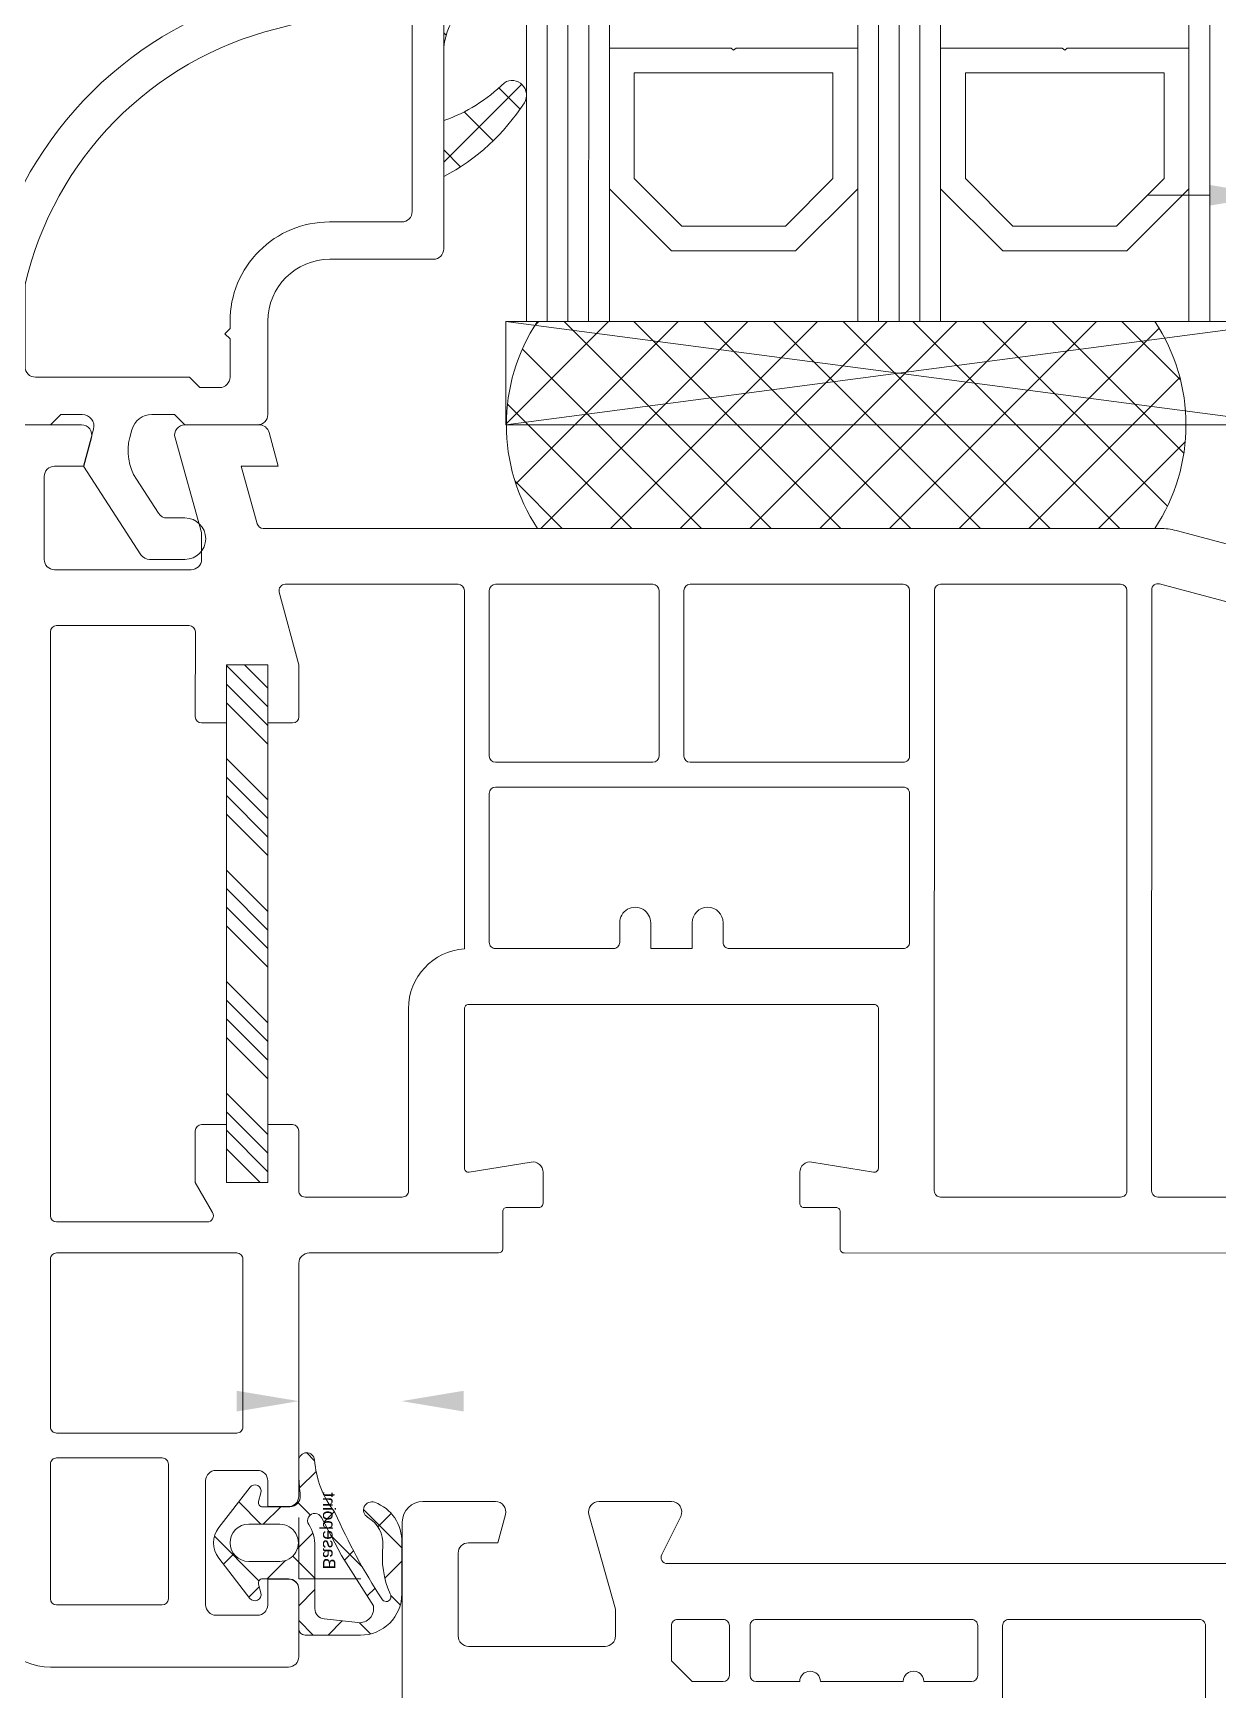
# Model space of a CAD drawing. Header units: millimetres. Extents: x 857 to 2168, y 576 to 1198.
# Drawn here: x 936.455 to 938.666, y 627.654 to 630.746 of the extents above; entities that cross this region are included whole.
import ezdxf

# ---------------------------------------------------------------- set-up
doc = ezdxf.new("R2010")
doc.units = ezdxf.units.MM
doc.layers.add('FP_A_DOOR_WIN', color=140, linetype='Continuous', lineweight=18)
doc.layers.add('WAL', color=7, linetype='Continuous', lineweight=30)
doc.styles.get("Standard").update_dxf_attribs({"font": 'arial.ttf'})
doc.dimstyles.new('SCHUECO', dxfattribs={"dimtxt": 4, "dimasz": 3, "dimexe": 0.18, "dimexo": 0.0625, "dimgap": 2, "dimtad": 0, "dimdec": 0, "dimzin": 0, "dimdsep": 46, "dimtxsty": 'Standard', "dimcen": 0.09, "dimadec": 0, "dimazin": 0, "dimtfac": 1, "dimtdec": 0, "dimtofl": 0, "dimtmove": 0, "dimatfit": 3, "dimfxl": 1, "dimtolj": 1, "dimtzin": 0, "dimarcsym": 0})
pattern_1 = [(135, (-4.599427157802303, -2.000253202709217), (1.414213562373095, 1.414213562373094), []), (44.99999999999997, (-4.599427157802303, -2.000253202709217), (1.414213562373095, -1.414213562373095), [])]

# ---------------------------------------------------------------- blocks, each defined once
blk = doc.blocks.new('*X25')
at = {"color": 0}
for p, q in [((23.39988581483212, -13.12680322657752), (25.02614989936285, -11.50053914204682)), ((23.92417589936278, -13.50053914204682), (25.92417589936281, -11.50053914204682)), ((24.82220189936285, -13.50053914204682), (26.82220189936288, -11.50053914204682)), ((25.72022989936281, -13.50053914204682), (27.72022989936284, -11.50053914204682)), ((28.41430357200433, -13.50053914204685), (30.41430357200435, -11.50053914204682)), ((29.3123295720043, -13.50053914204685), (31.31232957200428, -11.50053914204685)), ((30.21035557200438, -13.50053914204685), (32.21035557200437, -11.50053914204682)), ((31.10838357200433, -13.50053914204685), (33.1083835720043, -11.50053914204685)), ((33.80245724464581, -13.50053914204682), (35.80245724464584, -11.50053914204682)), ((34.70048324464577, -13.50053914204682), (36.7004832446458, -11.50053914204682)), ((35.59850924464585, -13.50053914204682), (37.59850924464587, -11.50053914204682)), ((36.49653724464579, -13.50053914204682), (38.49653724464583, -11.50053914204682)), ((39.19061091728729, -13.50053914204682), (41.19061091728729, -11.50053914204679)), ((40.08863691728726, -13.50053914204682), (42.08863691728722, -11.50053914204682)), ((40.98666291728732, -13.50053914204682), (42.98666291728733, -11.50053914204679)), ((41.88469091728729, -13.50053914204682), (43.88469091728725, -11.50053914204682)), ((44.57876458992878, -13.50053914204682), (46.57876458992881, -11.50053914204682)), ((45.47679058992874, -13.50053914204682), (47.47679058992878, -11.50053914204682)), ((46.37481658992881, -13.50053914204682), (48.37481658992886, -11.50053914204682)), ((47.27284458992878, -13.50053914204682), (48.39987818543757, -12.37350554653801))]:
    blk.add_line(p, q, dxfattribs=at)
blk = doc.blocks.new('*X26')
at = {"color": 0}
for p, q in [((54.99985186402648, -31.087261134794), (61.00601975375861, -25.08109324506187)), ((54.99985186402648, -27.71966508939307), (57.27450227647316, -25.44501467694639)), ((64.99985186402648, -33.32389141001726), (57.15847075292793, -25.48251029891871)), ((64.99985186402648, -29.95629536461633), (60.06881868517122, -25.02526218576104)), ((54.99985186402648, -34.45485718019493), (63.6577245844264, -25.79698445979503)), ((64.99985186402648, -36.6914874554182), (54.99985186402648, -26.69148745541818)), ((64.99985186402648, -26.5886993192154), (64.83690520496697, -26.42575266015587)), ((54.99985186402648, -37.82245322559585), (64.99985186402648, -27.82245322559587)), ((64.99985186402648, -40.05908350081911), (54.99985186402648, -30.05908350081912)), ((54.99985186402648, -41.19004927099679), (64.99985186402648, -31.1900492709968)), ((64.99985186402648, -43.42667954622004), (54.99985186402648, -33.42667954622005)), ((54.99985186402648, -44.55764531639772), (64.99985186402648, -34.55764531639772)), ((64.99985186402648, -46.794275591621), (54.99985186402648, -36.79427559162097)), ((54.99985186402648, -47.92524136179865), (64.99985186402648, -37.92524136179866)), ((64.99985186402648, -50.16187163702193), (54.99985186402648, -40.1618716370219)), ((54.99985186402648, -51.29283740719959), (64.99985186402648, -41.29283740719959)), ((64.99985186402648, -53.52946768242285), (54.99985186402648, -43.52946768242285)), ((54.99985186402648, -54.6604334526005), (64.99985186402648, -44.66043345260053)), ((64.66525748148851, -56.56246934528583), (54.99985186402648, -46.89706372782377)), ((56.06869944130799, -56.95918192071993), (64.99985186402648, -48.02802949800145)), ((62.29639050405407, -57.56119841325233), (54.99985186402648, -50.26465977322471)), ((58.64072724525436, -57.75475016217449), (64.99985186402648, -51.39562554340239)), ((59.1885293800865, -57.82093333468568), (54.99985186402647, -53.63225581862565)), ((62.16959604598446, -57.59347740684532), (64.99985186402645, -54.76322158880331))]:
    blk.add_line(p, q, dxfattribs=at)
blk = doc.blocks.new('*D10')
at = {"transparency": 16777216}
for p, q in [((101.6754354539699, 53.10518413807917), (101.6754354539699, 56.10518413807917)), ((95.17517284629906, 50.10518413807917), (101.8554354539699, 50.10518413807917)), ((99.8524201691362, 45.1374787787651), (101.8554354539699, 45.1374787787651)), ((101.6754354539699, 42.1374787787651), (101.6754354539699, 39.1374787787651))]:
    blk.add_line(p, q, dxfattribs=at)
for p in [(95.11267284629906, 50.10518413807917), (101.6754354539699, 50.10518413807917), (99.7899201691362, 45.1374787787651)]:
    blk.add_point(p, dxfattribs=at)
for points in [[(101.1754354539699, 53.10518413807917), (102.1754354539699, 53.10518413807917), (101.6754354539699, 50.10518413807917)], [(101.1754354539699, 42.1374787787651), (102.1754354539699, 42.1374787787651), (101.6754354539699, 45.1374787787651)]]:
    blk.add_solid(points, dxfattribs=at)
at = {"transparency": 16777216, "insert": (101.6754354539699, 58.77185080474585), "char_height": 2, "attachment_point": 5, "rotation": 90}
blk.add_mtext('\\A1;5', dxfattribs=at)
blk = doc.blocks.new('BASEPOINT')
for p, q in [((0.0001424139276124947, -6.579969547004794e-08), (0.0001424139276124947, 2.998156919277449)), ((-7.890404418731123e-08, 0.0005381883725030789), (2.956911949821283, 0.0005381883725030789))]:
    blk.add_line(p, q)
blk.add_text('Basepoint', height=0.6).set_placement((0.4501424139276011, 1.169999934200292))
blk = doc.blocks.new('BASIS')
for q in [(0, 2.998156985077132), (3, 0)]:
    blk.add_line((0, 0), q)
blk.add_text('BASIS', height=0.6).set_placement((0.45, 1.17))
blk = doc.blocks.new('GLASDATABASE7')
for p, q in [((-35, 0), (-35, 60)), ((-34, 0), (-34, 60)), ((-33, 0), (-33, 60)), ((-19, 0), (-19, 60)), ((-18, 0), (-18, 60)), ((-17, 0), (-17, 60)), ((-3, 0), (-3, 60)), ((-2, 0), (-2, 60)), ((-1, 0), (-1, 60)), ((1, 0), (-37, -5)), ((1, -5), (-37, 0))]:
    blk.add_line(p, q)
for points in [[(-32, 0), (-32, 60), (-36, 60), (-36, 0)], [(-32, 13.2), (-26.12, 13.2), (-26, 13.1), (-25.88, 13.2), (-20, 13.2), (-20, 60), (-32, 60)], [(-16, 0), (-16, 60), (-20, 60), (-20, 0)], [(-16, 13.2), (-10.12, 13.2), (-10, 13.1), (-9.879999999999999, 13.2), (-4, 13.2), (-4, 60), (-16, 60)], [(0, 0), (0, 60), (-4, 60), (-4, 0)], [(-21.2, 12), (-21.2, 6.897056274847714), (-23.49705627484771, 4.6), (-28.50294372515229, 4.6), (-30.8, 6.897056274847714), (-30.8, 12)], [(-5.2, 12), (-5.2, 6.897056274847714), (-7.497056274847714, 4.6), (-12.50294372515229, 4.6), (-14.8, 6.897056274847714), (-14.8, 12)], [(-20, 6.4), (-23, 3.4), (-29, 3.4), (-32, 6.4), (-32, 0), (-20, 0)], [(-4, 6.4), (-7, 3.4), (-13, 3.4), (-16, 6.4), (-16, 0), (-4, 0)], [(1, 0), (1, -5), (-37, -5), (-37, 0)], [(0, 0), (0, 0)], [(0, 0), (0, 0)]]:
    blk.add_lwpolyline(points, close=True)
blk.add_blockref('BASIS', (5, -10))
blk = doc.blocks.new('*D13')
at = {"transparency": 16777216}
for p, q in [((-7.659992128961447, 7.995191593500297), (-7.659992128961446, 10.9951915935003)), ((0.3030575015326353, 4.995191593500294), (-7.839992128961448, 4.995191593500297)), ((-6.081994441510801, -0.00474737134345558), (-7.839992128961448, -0.004747371343455081)), ((-7.659992128961449, -3.004747371343455), (-7.65999212896145, -6.004747371343456))]:
    blk.add_line(p, q, dxfattribs=at)
for p in [(0.3655575015326353, 4.995191593500294), (-7.659992128961449, -0.004747371343455133), (-6.019494441510801, -0.004747371343455598)]:
    blk.add_point(p, dxfattribs=at)
for points in [[(-8.159992128961447, 7.995191593500297), (-7.159992128961447, 7.995191593500297), (-7.659992128961448, 4.995191593500297)], [(-8.159992128961449, -3.004747371343455), (-7.159992128961449, -3.004747371343455), (-7.659992128961449, -0.004747371343455133)]]:
    blk.add_solid(points, dxfattribs=at)
at = {"transparency": 16777216, "insert": (-7.659992128961449, -8.671414038010123), "char_height": 2, "attachment_point": 5, "rotation": 90}
blk.add_mtext('\\A1;5', dxfattribs=at)
blk = doc.blocks.new('PRJ_INSERT_100_59361299862', base_point=(-0.0001424139276124947, 6.579969635822636e-08))
h = blk.add_hatch()
h.set_pattern_fill('NETZ', color=256, scale=2, angle=-135, style=0)
h.set_pattern_definition(pattern_1)
edge = h.paths.add_edge_path()
edge.add_arc((-25.2986551748821, 25.33685661379517), 0.7009491730178186, 21.51182172263535, 179.9580202232992)
edge.add_line((-25.99960415975543, 25.33737018892023), (-25.99960415975543, 25.04407319476772))
edge.add_arc((-22.99300567432547, 25.04730335869381), 3.006600220606113, 180.0615561704665, 218.4438120667934)
edge.add_line((-25.34782986281486, 23.17795910793259), (-22.66887832759071, 19.87456954780984))
edge.add_arc((-24.99886901093642, 17.98482262943097), 3.000000000000037, 9.094947017729282e-13, 39.0438988427839, ccw=False)
edge.add_line((-21.99886901093638, 17.98482262943102), (-21.99960415975543, 22.89588363291494))
edge.add_arc((-21.80286819986766, 22.89686949340595), 0.1967384299873035, 73.53864963038978, 180.2871115812252, ccw=False)
edge.add_arc((-20.77735667004206, 27.1363973986147), 4.165315481917134, 201.7354703606924, 256.536940679372, ccw=False)
h = blk.add_hatch()
h.set_pattern_fill('NETZ', color=256, scale=2, angle=-135, style=0)
h.set_pattern_definition(pattern_1)
edge = h.paths.add_edge_path()
edge.add_arc((-25.29884118967663, 15.92990097243664), 0.6999557455590304, 57.98631243675442, 211.9210534334455, ccw=False)
edge.add_arc((-19.3226781381968, 22.23154655800048), 8.000000000000085, 225.5218146126667, 250.4566767224353)
edge.add_line((-21.99883435313792, 14.69243600613606), (-21.99883435313792, 11.99243600613607))
edge.add_arc((-17.18761768759084, 21.15341065885029), 10.347524457111, 212.7227798498215, 242.2921684265773, ccw=False)
for points in [[(-24.64653276932265, 25.5938899021485, 0.8276115379937076), (-25.99960415975543, 25.33737018892023), (-25.99960415975543, 25.04407319476772, 0.1690577026555226), (-25.34782986281486, 23.17795910793259), (-22.66887832759071, 19.87456954780984, -0.172028633719733), (-21.99886901093638, 17.98482262943102), (-21.99960415975543, 22.89588363291494, -0.502665873903851), (-21.74711872695017, 23.08554383215738, -0.2437805197364005)], [(-2.9996041597554, -0.0002532027091888267), (-0.9996041597554282, -0.0002532027091888267), (-0.9996041597554282, 0.9997467972908112, 0.4142135623730953), (0.0003958402445718434, 1.999746797290811), (0.0003958402445718434, 6.99968576213459, 0.2754497923217082), (-12.95498746053668, 20.72978830119703), (-13.4987801833969, 20.87547921919773), (-21.74711872695017, 23.08554383215738, 0.4908735731119964), (-21.99960363186992, 22.89235716621636), (-21.99960415975543, 8.498831269947061, 0.4134286014123665), (-21.49878018514605, 7.99883126994709), (-16.49917691366168, 7.99895334025959, -0.4140724336333067), (-13.4993600191304, 4.99901437541584), (-13.4997262300679, 0.4997467972908396, 0.4145422967863972), (-12.99972623005545, -0.0002532027091888267), (-9.4996041597554, -0.0002532027091888267), (-8.999604159755428, 0.4997467972908112), (-7.900301253550346, 0.4997467972908112, -0.3394542588633756), (-6.934375427261251, -0.2414341576066761), (-6.833775398766115, -0.616878575193482, -0.2125565616700221), (-7.151913544625224, -2.625523775487352), (-8.221519635700396, -4.272572720216715, -0.2539676464749438), (-8.64085491967311, -4.500253202709189), (-9.4996041597554, -4.500253202709189, 0.9999999999999998), (-9.499604159755428, -6.500253202709189), (-7.793416178963419, -6.500253202709189, 0.2539676464749436), (-7.374080894990705, -6.272572720216715), (-4.599604159755422, -2.000253202709189), (-5.080515119112796, -0.2054690684707623, -0.4931454260313039), (-4.539383952963, 0.4997467972908112), (-3.499604159755428, 0.4997467972908112)], [(-11.42529910746382, 4.398301554569116), (-11.67521772063223, 4.648220167737549), (-11.67518934724402, 4.99681561511963, 0.4143806464059874), (-16.47699159288866, 9.798953292317549), (-19.97463643905309, 9.798867893821665, -0.4142192835227657), (-20.47464864704703, 10.29886545226626), (-20.47469716813362, 20.23598399228959, -0.4931444461757075), (-19.84529152645141, 20.71895038669777), (-13.92035110165813, 19.13141841279122, -0.2806694375655193), (-1.775433314866724, 6.796828412494932), (-1.775433314866724, 2.799947168277612, -0.4141795785361847), (-2.27537530013138, 2.299947171643282), (-9.721617126769878, 2.299083188139662), (-10.22101444201963, 1.799746797290851), (-11.17540886933981, 1.799746797290823, -0.4142374021652741), (-11.67540886768362, 2.299787494018688), (-11.67525840742312, 4.148342254609815)], [(-25.89294784582112, 15.55979919337321, -0.7949711117343725), (-24.92777936059083, 16.52340848269796, 0.1092301940154678), (-21.99883435313792, 14.69243600613606), (-21.99883435313792, 11.99243600613607, -0.1297415055080829)]]:
    blk.add_lwpolyline(points, format="xyb", close=True)
blk.add_blockref('BASEPOINT', (-0.0001424139276124947, 6.579969635822636e-08))
blk = doc.blocks.new('PRJ_INSERT_103_59361299855', base_point=(93.09175947517126, 45.13613779578571))
h = blk.add_hatch()
h.set_pattern_fill('NETZ', color=256, scale=2, angle=45, style=0)
h.set_pattern_definition([(135, (93.08175947517125, 43.61418591525233), (1.414213562373095, 1.414213562373095), []), (45.00000000000001, (93.08175947517125, 43.61418591525233), (1.414213562373095, -1.414213562373095), [])])
edge = h.paths.add_edge_path()
edge.add_arc((96.77175947517125, 43.38587658549508), 0.2000000000000028, 180.000000000002, 285.0000019295155)
edge.add_line((96.82352329069754, 43.19269142198048), (97.25386843934203, 43.30800207255939))
edge.add_arc((97.3315133211453, 43.01822739111446), 0.2999968227777602, -52.16785566725042, 104.9999981410138, ccw=False)
edge.add_line((97.51551644842996, 42.78128659085793), (95.57004920008067, 41.27047850614416))
edge.add_arc((94.8317734016949, 42.22115599779926), 1.203677219034148, 232.2325292912112, 307.83214861302235, ccw=False)
edge.add_line((94.09457123851244, 41.26964571502724), (92.14783110374047, 42.77792282673801))
edge.add_arc((92.33156664494926, 43.01507115096121), 0.2999967946248068, 75.00000260703348, 232.23252942474682, ccw=False)
edge.add_line((92.40921151568274, 43.30484580622618), (92.83999565964504, 43.18941752719068))
edge.add_arc((92.89175947517126, 43.38260269070529), 0.1999999999999995, 254.9999980705052, 360)
edge.add_line((93.09175947517126, 43.38260269070529), (93.09175947517126, 44.6374787787651))
edge.add_arc((92.59175947517126, 44.6374787787651), 0.5, 0, 90)
edge.add_line((92.59175947517126, 45.1374787787651), (90.67509230374839, 45.1374787787651))
edge.add_arc((90.67509230374839, 45.43747877876511), 0.3000000000000114, 180.0626935586477, 270, ccw=False)
edge.add_line((90.37509248334236, 45.43715051612516), (90.37216594885064, 48.11171568158161))
edge.add_arc((92.37232010137694, 48.11354436159928), 2.000154988479351, 90.0092238829954, 180.052383771404, ccw=False)
edge.add_line((92.371998102171, 50.11369932415977), (94.84659984777645, 50.11369932415976))
edge.add_arc((94.91607997703656, 48.12350345785251), 1.991408314391722, 19.766012035192716, 91.99945247194978, ccw=False)
edge.add_arc((96.412993297906, 48.66376018914963), 0.3999929910101586, -149.67688034763017, 19.45089272254171, ccw=False)
edge.add_arc((94.77315991892199, 47.70487118152124), 1.499617930004429, 30.31520107230063, 93.42947711197583)
edge.add_arc((94.16370361469352, 53.69197274753278), 4.52015027590489, 246.4823667588764, 276.6027570776597, ccw=False)
edge.add_arc((92.22934864755675, 49.3552233094328), 0.2322944478963791, 55.76875376987268, 243.1668750414375)
edge.add_arc((108.3973901569434, 74.12764261078864), 29.81262625583647, 236.9179750980363, 246.0519946565889)
edge.add_arc((99.17480532190129, 50.54491495581262), 4.659091605521037, 231.8412851438167, 265.7986037213013)
edge.add_arc((98.8055596810595, 45.51842312865142), 0.3809443498863254, -90, 85.7986037213019, ccw=False)
edge.add_line((98.8055596810595, 45.13747877876509), (98.03945080570902, 45.13747877876509))
edge.add_arc((98.96297117533568, 63.75907186026259), 18.64447957884561, 264.33071728625805, 267.16079599675686, ccw=False)
edge.add_arc((97.07175947517125, 44.70823417133148), 0.5000000000000088, 84.33071728625671, 179.9999999999992)
edge.add_line((96.57175947517125, 44.70823417133149), (96.57175947517125, 43.38587658549507))
edge = h.paths.add_edge_path(flags=16)
edge.add_arc((94.83175947517125, 44.21543459327921), 0.8999999999999773, 0, 180, ccw=False)
edge.add_line((95.73175947517123, 44.21543459327921), (95.73175947517123, 42.71689257772726))
edge.add_arc((94.83175947517125, 42.71689257772726), 0.8999999999999773, -180, 0, ccw=False)
edge.add_line((93.93175947517128, 42.71689257772726), (93.93175947517128, 44.21543459327921))
edge = h.paths.add_edge_path(flags=16)
edge.add_line((94.2201044864483, 47.19826353314413), (96.05439403722954, 46.22859800580039))
edge.add_arc((95.90162032305382, 45.91370628057193), 0.3499951519098565, -121.77616109016992, 64.11906923552851, ccw=False)
edge.add_arc((94.66328266683387, 43.91303443117008), 2.002911161762198, 58.24765455453224, 89.9760473404002)
edge.add_line((94.66411998937798, 45.91594541790977), (91.65344415577628, 45.91591661471215))
edge.add_arc((91.653439372266, 46.41591661468926), 0.4999999999999954, 186.2818715188933, 270.00054814990034, ccw=False)
edge.add_line((91.15644155935468, 46.36120670734741), (90.9764292545147, 47.99648130658164))
edge.add_arc((91.65849702869959, 48.06605929631473), 0.6856074279329417, 78.55761637273463, 185.8246158643593, ccw=False)
edge.add_line((91.79450949353532, 48.73804006586558), (94.2201044864483, 47.19826353314413))
for points in [[(96.57175947517125, 43.38587658549507, 0.4931454364978535), (96.82352329069754, 43.19269142198048), (97.25386843934203, 43.30800207255939, -0.8182563119999993), (97.51551644842996, 42.78128659085793), (95.57004920008067, 41.27047850614416, -0.3423746699999996), (94.09457123851244, 41.26964571502724), (92.14783110374047, 42.77792282673801, -0.8187275480000128), (92.40921151568274, 43.30484580622618), (92.83999565964504, 43.18941752719068, 0.4931454364977577), (93.09175947517126, 43.38260269070529), (93.09175947517126, 44.6374787787651, 0.4142135623730951), (92.59175947517126, 45.1374787787651), (90.67509230374839, 45.1374787787651, -0.4138931122736059), (90.37509248334236, 45.43715051612516), (90.37216594885064, 48.11171568158161, -0.4144342108231597), (92.371998102171, 50.11369932415977), (94.84659984777645, 50.11369932415976, -0.326046179430916), (96.79015758703423, 48.79695738080039, -0.9093540687874182), (96.06772258947562, 48.46181333783163, 0.282567528062956), (94.68345287512017, 49.20180357220664, -0.1321869411913661), (92.36002225202456, 49.54727830056522, 1.066738308784841), (92.12449244264275, 49.14794116641387, 0.03987579388845044), (96.29622295568663, 46.88146055462859, 0.1492606141853157), (98.83346861699634, 45.89834376379143, -0.9639919681438134), (98.8055596810595, 45.13747877876509), (98.03945080570902, 45.13747877876509, -0.01234917559832588), (97.12115260942637, 45.20578850835254, 0.4435007188284667), (96.57175947517125, 44.70823417133149)], [(94.2201044864483, 47.19826353314413), (96.05439403722954, 46.22859800580039, -1.052815809151286), (95.71731212804985, 45.61617124798789, 0.1393325173808946), (94.66411998937798, 45.91594541790977), (91.65344415577628, 45.91591661471215, -0.3824563180869147), (91.15644155935468, 46.36120670734741), (90.9764292545147, 47.99648130658164, -0.5055033371080669), (91.79450949353532, 48.73804006586558)], [(93.93175947517128, 44.21543459327921, -0.9999999999999999), (95.73175947517123, 44.21543459327921), (95.73175947517123, 42.71689257772726, -0.9999999999999999), (93.93175947517128, 42.71689257772726)]]:
    blk.add_lwpolyline(points, format="xyb", close=True)
blk.add_blockref('BASEPOINT', (93.09175947517126, 45.13613779578571))
dim = blk.add_linear_dim(base=(101.6754354539699, 50.10518413807917), p1=(99.7899201691362, 45.1374787787651), p2=(95.11267284629906, 50.10518413807917), angle=90, dimstyle='SCHUECO')
dim.commit()
dim.dimension.update_dxf_attribs({"geometry": '*D10', "text_midpoint": (101.6754354539699, 58.77185080474585)})
blk = doc.blocks.new('PRJ_INSERT_101_59361299859', base_point=(-0.0001424139276196001, -0.004747371343455598))
h = blk.add_hatch()
h.set_pattern_fill('NETZ', color=256, scale=2, angle=45, style=0)
h.set_pattern_definition([(45, (-0.01389161445933955, -1.505601863530956), (-1.414213562373095, 1.414213562373095), []), (135, (-0.01389161445933955, -1.505601863530956), (-1.414213562373095, -1.414213562373095), [])])
edge = h.paths.add_edge_path()
edge.add_line((-0.0240104108701189, -0.1176216631265561), (-0.02389214782785132, -1.751249792745625))
edge.add_arc((0.176107851648112, -1.75123531416989), 0.2000000000000078, 180.0041478063841, 284.6764953794309)
edge.add_line((0.2267800752628091, -1.944709668423684), (0.6662781662196124, -1.829602187491183))
edge.add_arc((0.7353653404599072, -2.121538759978421), 0.3000000000000194, -52.53205809224312, 103.31418005131201, ccw=False)
edge.add_line((0.9178605716399488, -2.359646908928653), (-1.032212942825495, -3.85425815348097))
edge.add_arc((-1.764438559540167, -2.898896826528244), 1.203690001125745, 232.53205809223311, 307.467941905729, ccw=False)
edge.add_line((-2.496664176288846, -3.854258153455021), (-4.446737690726678, -2.359646908923963))
edge.add_arc((-4.264242459540242, -2.121538759978421), 0.3000000000000488, 76.68581994565773, 232.5320580907248, ccw=False)
edge.add_line((-4.1951552852845, -1.829602187494856), (-3.754900199323771, -1.945429745507347))
edge.add_arc((-3.704013472912607, -1.752011698068372), 0.1999999999999996, 255.2599722088741, 359.995858140213)
edge.add_line((-3.50401347343518, -1.752026155886369), (-3.50389584668028, -0.1248545592313093))
edge.add_arc((-3.803895845896363, -0.1248328725041574), 0.2999999999999975, 359.9958581402137, 459.1023245148401)
edge.add_line((-3.851355283976659, 0.1713893443147754), (-4.950727937464706, -0.004747371343256646))
edge.add_line((-4.950727937464762, -0.004747371343455598), (-6.019494441510773, -0.004747371343455598))
edge.add_arc((-6.019494441510801, 0.3901827702591163), 0.3949301416024085, 90.86448907829413, 270, ccw=False)
edge.add_arc((-6.056325811742113, 2.831071823694401), 2.046236776290232, 270.8644890782956, 313.733955939445)
edge.add_arc((-3.235014049410665, 0.3910060758626059), 1.703948823724965, 47.60407214988021, 145.64615927907, ccw=False)
edge.add_arc((-1.818596038702026, 2.185603647068319), 0.5992585253156713, 243.4847385784447, 336.7256777994012)
edge.add_arc((-0.6937920954793526, 1.889229801669899), 0.5773938121432611, 101.3565231042486, 174.0765815545262, ccw=False)
edge.add_line((-0.807488696739938, 2.455318749771777), (0.4321151604429616, 2.91258050951609))
edge.add_arc((0.4042534404612752, 3.008796542204436), 0.1001688593658202, 286.1496740795777, 418.7666157249806)
edge.add_line((0.4561935295836292, 3.094447155328908), (-0.5301651129944958, 3.688188095422895))
edge.add_arc((0.08463363531393497, 4.198628143283713), 0.7990785589550591, 94.5471078223564, 219.7013401903247, ccw=False)
edge.add_line((0.02128370902698862, 4.995191593500294), (3.273977838970836, 4.995191593500294))
edge.add_arc((3.190313730691287, 2.884058543274023), 2.112790202261629, 57.025055787439385, 87.73055840337202, ccw=False)
edge.add_arc((3.811591897999278, 3.784437519225321), 1.019785715748104, -14.620117531584583, 58.775147166172076, ccw=False)
edge.add_line((4.798357569195446, 3.527034302087941), (4.309732996441539, 2.034955997797177))
edge.add_line((4.309732996441539, 2.034955997797397), (4.03074818194969, 0.2489522450542268))
edge.add_arc((3.73434259077726, 0.2952526286567263), 0.3000000000000048, 270, 351.12179201912636, ccw=False)
edge.add_line((3.73434259077726, -0.004747371343455598), (0.6691997514491135, -0.004747371343455598))
edge.add_arc((0.6660394447463887, 0.1952276582528611), 0.2000000000012296, 218.7302940812033, 270.90539886077505, ccw=False)
edge.add_arc((0.2759895883438048, -0.1175999452630094), 0.3000000000000096, 38.73029408120549, 180.004147806382)
edge = h.paths.add_edge_path(flags=16)
edge.add_line((-2.664434219540112, -0.9045969161272751), (-2.664434219540055, -2.403154883810842))
edge.add_arc((-1.764424589540113, -2.403154883820207), 0.9000096299999143, 179.9999999994043, 359.9999999994042)
edge.add_line((-0.8644149595402268, -2.403154883829529), (-0.8644149595402268, -0.9045969161273746))
edge.add_arc((-1.764424589540113, -0.9045969161272751), 0.9000096299999569, 359.999999999996, 539.9999999999959)
edge = h.paths.add_edge_path(flags=16)
edge.add_line((-0.3894343082299656, 1.287793481836616), (1.514444910504039, 1.59245111498474))
edge.add_arc((1.441464115708982, 2.388690849935756), 0.7995773332978271, 275.2369160763339, 330.0179049878408)
edge.add_line((2.134043299175914, 1.989118595453419), (2.334665857769664, 2.336576481195607))
edge.add_arc((3.200735669359688, 1.836488610403649), 1.000082395135983, 105.00125677328151, 149.9969123307154, ccw=False)
edge.add_arc((2.817837540776395, 4.784741049308195), 1.986129615232382, 273.5805314967321, 307.4968943447179)
edge.add_line((4.026831232525524, 3.208972950311818), (4.116453730084118, 3.520914097162404))
edge.add_arc((3.714071713722888, 3.658630433182452), 0.4252964569540799, 341.1063499677235, 429.1150177702562)
edge.add_line((3.865686975933727, 4.055984039636769), (3.360857569195446, 4.277376194330373))
edge.add_arc((3.279889148906364, 3.989518184018834), 0.2990286260288841, 74.2898211115462, 111.3312844558565)
edge.add_arc((2.169077541172896, 6.941476150272592), 2.855035152545496, 244.8656263946021, 290.5467696793404, ccw=False)
edge.add_arc((0.7969451800828438, 4.101175200592252), 0.3012688786273377, 58.03832915147904, 89.68804039216)
edge.add_line((0.7985854973570667, 4.402439613672414), (-0.04200211860974434, 4.361434002252736))
edge.add_arc((0.03461850688779577, 4.18942321770669), 0.1883040898435154, 114.0101430210588, 244.9205428975376)
edge.add_line((-0.04519883491832388, 4.018872280450978), (1.321959101177868, 3.195910473200001))
edge.add_arc((1.117509373383996, 2.893382174622047), 0.3651343076671621, -64.05102949447428, 55.949028899594225, ccw=False)
edge.add_line((1.277281366802868, 2.565059204431691), (-0.5472955536418169, 1.818419016736229))
edge.add_arc((-0.3934616876832706, 1.57538998515588), 0.2876247007937646, 122.3332194484655, 270.8022933547232)
for points in [[(-2.496664176288846, -3.854258153455021, 0.339142292364), (-1.032212942825481, -3.854258153480941), (0.9178605716399488, -2.359646908928653, 0.8086737724611405), (0.6662781662196267, -1.829602187491219), (0.2267800752628091, -1.944709668423684, -0.4913693427341452), (-0.02389214782783711, -1.751249792745512), (-0.0240104108701189, -0.1176216631265561, -0.708523374386479), (0.5100195021847185, 0.07009661684605817, 0.2316730953534543), (0.6691997514491277, -0.004747371343455598), (3.73434259077726, -0.004747371343455598, 0.3695233403091967), (4.030748181949662, 0.2489522450541699), (4.309732996441539, 2.034955997797397), (4.798357569195446, 3.527034302087941, 0.3316638372042809), (4.340246759869274, 4.656496544214406, 0.1347854679543906), (3.273977838970836, 4.995191593500294), (0.02128370902698862, 4.995191593500294, 0.6077360405967449), (-0.5301651129944958, 3.688188095422902), (0.4561935295836292, 3.094447155328908, -0.6532414826529297), (0.4321151604430042, 2.912580509515919), (-0.807488696739938, 2.455318749771777, 0.3283967986449405), (-1.26810304024059, 1.948816318842091, -0.4308798185662256), (-2.086126721881215, 1.649377842279591, 0.4559480533225359), (-4.641740328993137, 1.352547946092727, -0.1892659076963614), (-6.025452992789724, 0.785067959159278, 0.9924842238198461), (-6.019494441510801, -0.004747371343455598), (-4.950727937464762, -0.004747371343455598), (-3.851355283976659, 0.1713893443147754, -0.4615697110583747), (-3.50389584668028, -0.1248545592313803), (-3.50401347343518, -1.752026155886369, -0.4917135655221725), (-3.754900199323743, -1.945429745507454), (-4.1951552852845, -1.829602187494856, 0.8086737724720517), (-4.44673769072665, -2.359646908923878)], [(-0.3894343082299656, 1.287793481836616), (1.514444910504039, 1.592451114984669, 0.2436858438149983), (2.134043299175914, 1.989118595453419), (2.334665857769664, 2.336576481195607, -0.1988926612234861), (2.941874109722789, 2.802488346429982, 0.1490779346963349), (4.026831232525524, 3.208972950311818), (4.116453730084118, 3.520914097162404, 0.404070220630384), (3.865686975933727, 4.055984039636769), (3.360857569195446, 4.277376194330373, 0.1630460638099448), (3.171114527203258, 4.268061180444874, -0.2020038447891081), (0.9564224114195667, 4.356772442194142, 0.1389825561770618), (0.7985854973570667, 4.402439613672414), (-0.04200211860973013, 4.361434002252736, 0.6426690475485356), (-0.04519883491832388, 4.018872280450978), (1.321959101177868, 3.195910473200001, -0.577350608912599), (1.277281366802868, 2.565059204431691), (-0.5472955536417885, 1.818419016736243, 0.7567679501140765)], [(-2.664434219540112, -0.9045969161272751), (-2.664434219539999, -2.403154883810657, 0.9999999999999997), (-0.8644149595402268, -2.403154883829529), (-0.8644149595402268, -0.9045969161272751, 1)]]:
    blk.add_lwpolyline(points, format="xyb", close=True)
blk.add_blockref('BASEPOINT', (-0.0001424139276196001, -0.004747371343455598))
dim = blk.add_linear_dim(base=(-7.659992128961449, -0.004747371343455133), p1=(0.3655575015326353, 4.995191593500294), p2=(-6.019494441510801, -0.004747371343455598), angle=90, dimstyle='SCHUECO')
dim.commit()
dim.dimension.update_dxf_attribs({"geometry": '*D13', "text_midpoint": (-7.659992128961449, -8.671414038010123)})
blk = doc.blocks.new('W6')
at = {"layer": 'FP_A_DOOR_WIN', "ltscale": 1000}
for points in [[(-42.0000067443907, 111.600006622306), (-42.0000067443907, 81.79999975585088, -0.5569246676198715), (-42.4334707946764, 81.53133825682744), (-44.27734286499617, 82.44775061034306, 0.5565333513158325), (-44.99999911498162, 81.99999670409306), (-44.9999991149889, 78.49999670410762, 0.4967238353697922), (-44.36474520874617, 78.01859716796025), (-39.7999335022032, 79.29999975585088), (-38.5000067443907, 79.29999975585088, -0.4144311064166663), (-38.00000674439798, 78.79999975585088), (-38.0000067443907, 72.19997839354619, -0.4144356774355191), (-38.50000674438343, 71.69997839354619), (-42.49973711150233, 71.69997839354619, -0.4143670086506019), (-42.99999911499617, 72.20024039705459), (-42.99999911499617, 73.61570410156855), (-44.37048251343367, 73.98295263671025, 0.492997614384345), (-44.99999911499617, 73.49999670409306), (-44.99999911499617, 69.99999670409306, 0.4141126337407329), (-43.99999911499617, 68.99999999998545), (-0.4994781577624963, 68.99999999998545, 0.4139096780676014)], [(-39.99999854525231, 48.99999999998545, 0.4141800440952208), (-36.99999854525959, 52.00000095365976), (-36.99999854526686, 63.50000095365976, 0.4141000780213171), (-37.49999854525231, 63.99999999998545), (-40.74999854524503, 63.99999999998545, 0.4142262546462484), (-41.24999854525959, 63.50000095365976), (-41.24999854525231, 62.50000095367432), (-39.99999854525959, 62.50000095365976, -0.4140987294296731), (-39.49999854526686, 62.00000095365976), (-39.49999854525959, 60.00023971396149, -0.4143533987650225), (-40.0002373060488, 59.50000095365976), (-45.99999854524503, 59.50000095365976, -0.4142005543965916), (-46.49999854525959, 60.00000095367432), (-46.49999854526686, 62.00000095365976, -0.4142249059344036), (-45.99999854525959, 62.50000095365976), (-44.74999854525231, 62.50000095365976), (-44.74999854524503, 63.50000095365976, 0.4140987294296983), (-45.24999854525959, 64.00000095367432), (-56.50000235995685, 64.00000095365976, -0.4141852284235096), (-57.00000235996413, 64.50000095365976), (-57.00000235995685, 73.65001010894775, 0.4141729218234941), (-57.20007560215163, 73.85000705718994), (-58.99965357566543, 73.85000705717539, -0.4148355601868188), (-59.20007560215163, 74.05050553967885), (-59.20007560214435, 75.60000705717539, 0.4143271868600361), (-59.40002677401208, 75.80000400541758), (-60.90002677401935, 75.80000400543213, 0.4626872156724183), (-61.39343497715163, 75.21893405912851), (-60.90271232090163, 72.23243808744883, -0.4629961320455693), (-61.0999779458798, 72.00000095365976), (-68.80005118808913, 72.00000095365976, -0.4143678003774176), (-68.99999473055504, 72.20001316069101), (-68.99999473057687, 91.80000400541758, -0.4144526472424772), (-68.80005118808185, 92.00000095365976), (-61.09997794589435, 92.00000095365976, -0.4630830790022332), (-60.90271232089435, 91.76757907867432), (-61.39343497713708, 88.78108310698008, 0.462692735718021), (-60.9000267740339, 88.20001316070557), (-59.40002677401935, 88.20001316069101, 0.4143271868600149), (-59.20007560213708, 88.4000101089332), (-59.20007560215163, 89.94951162634243, -0.4148355603400346), (-58.99965357565088, 90.1500101089332), (-57.20007560214435, 90.1500101089332, 0.4142649428828891), (-57.00000235996413, 90.35000705717539), (-57.0000023599423, 113.1988077163551, 0.3637908684517543)], [(-90.13597915133869, 112.9660043716431), (-91.89802870017593, 106.3811757701478, 0.0654598561076914), (-91.99999282322096, 105.6056836323114), (-91.99999282319914, 62.27560520170664, -0.3361617745988907), (-92.21886489351891, 61.98677158354258), (-94.99999282320641, 61.20608615873789), (-94.99999282320641, 63.00000095365976), (-96.62939498385822, 62.56340122221445, 0.3395197300317918), (-97.00000045260822, 62.08044528959726), (-97.00000045260094, 58.49976408395742, 0.496683455837799), (-96.36511772833182, 58.01854674929928), (-91.80004165133869, 59.29998874662851), (-90.49999282321369, 59.29998874664307, -0.4141372546644761), (-89.99999282320641, 58.79998874662851), (-89.99999282321369, 52.20001316067646, -0.4141372546644594), (-90.49999282321369, 51.70001316069101), (-94.49999282321369, 51.70001316069101, -0.4142634643848516), (-94.99999282320641, 52.20001316069101), (-94.99999282321369, 53.61572360992432), (-96.37060592135822, 53.98297214506601, 0.4930310732574256), (-97.00000045260822, 53.50000095367432), (-97.00000045260822, 50.00000095365976, 0.4142689885915225)]]:
    blk.add_lwpolyline(points, format="xyb", dxfattribs=at)
for points in [[(-62.23620841464435, 111.7999887466285), (-65.20007560214435, 111.7999887466431, -0.2360930050550578), (-67.59997794589435, 113.0000009536598), (-87.12179827267391, 113.0000009536598, 0.360501244961899), (-87.41657937579294, 112.7557154154638, -0.0186689305235461), (-87.52774396937457, 112.2680722576624), (-89.31807710049179, 105.5775471156958, 0.4930419350982068), (-89.02827351278393, 105.199997901902), (-60.00000235994958, 105.1999979019165, 0.4144907307888828), (-59.70007560214435, 105.5000009536598), (-59.70007560214435, 111.1010599136207, 0.3640119156696309), (-59.94787833652663, 111.3965005874634)], [(-39.00000674438343, 107.8000188293372, 0.4143827703315865), (-39.2999335022032, 107.5000157775794), (-39.29993350221048, 98.3000188293372, 0.414401511658084), (-39.00000674437615, 98.00001577757939), (-10.00000769806502, 98.00001577757939, 0.4142148541246948), (-9.69995886994002, 98.3000188293372), (-9.69995886994002, 107.5000157775794, 0.4141963976965063), (-10.00000769806502, 107.8000188293372)], [(-91.99999282321369, 75.5306903043529), (-91.99999282321369, 105.3505985296943, 0.3012458077831863), (-101.999992823221, 105.3505985296797), (-101.999992823221, 75.5306903043529, 0.3012458077831859)], [(-60.00000235995685, 104.0000009536598), (-88.99999282321369, 104.0000009536598, 0.4141142411121554), (-89.30004165133869, 103.699997901902), (-89.30004165133869, 95.00000095365976, 0.4141231876778427), (-88.99999282320641, 94.70001316069101), (-60.00000235995685, 94.70001316069101, 0.4144865871291639), (-59.70007560214435, 95.00000095365976), (-59.70007560214435, 103.699997901902, 0.4144778819059221)], [(-36.2999335022032, 93.20001272582158), (-36.2999335022032, 89.20001272583613, 0.9999999999999998), (-36.29993350219593, 88.20001272582158), (-36.2999335022032, 86.10000280762324, -0.4141263061559426), (-36.5999823303282, 85.79999975586543), (-39.00000674440525, 85.79999975585088, -0.4144015116581327), (-39.2999335022032, 86.10000280762324), (-39.29993350221048, 96.50001577757939, -0.4143827703315795), (-39.0000067443907, 96.8000188293372), (-36.5999823303282, 96.8000188293372, -0.4141085436035797), (-36.2999335022032, 96.50001577757939), (-36.2999335022032, 94.20001272580703, 0.9999999999999998)], [(-81.0000069375892, 93.50000095365976), (-88.99999282321369, 93.50000095365976, 0.4141231876778495), (-89.30004165132414, 93.20001316069101), (-89.30004165134596, 82.89999485015869, 0.4141231876778737), (-88.99999282322096, 82.60000705717539), (-81.00000693760376, 82.60000705717539, 0.4142135623730951), (-80.70000693759357, 82.90000705719285), (-80.70000693759357, 93.2000009536714, 0.4142135623730951)], [(-72.95006797274982, 83.00003147125244, -0.9999999999999998), (-72.95006797274982, 84.50003147123789), (-71.99999473055504, 84.50003147123789, 0.4144865871292058), (-71.70006797274982, 84.80001926420664), (-71.70006797274982, 93.20001316069101, 0.4144865871291639), (-71.99999473056232, 93.50000095367432), (-79.19999473058124, 93.50000095365976, 0.4142135623730951), (-79.49999473055504, 93.20000095365685), (-79.49999473056232, 73.50001316069392, 0.4142135623730951), (-79.19999473057396, 73.20001316070557), (-71.99999473055504, 73.20001316069101, 0.4144865871291501), (-71.70006797274982, 73.50000095365976), (-71.70006797274982, 79.20001316070557, 0.414486587129178), (-71.99999473056232, 79.50000095367432), (-72.95006797274254, 79.50000095365976, -0.9999999999999998), (-72.95006797276437, 81.00000095365976), (-71.70006797274982, 81.00000095365976), (-71.70006797274982, 83.00003147125244)], [(-36.59998233033548, 84.79999975585088), (-39.0000067443907, 84.79999975585088, 0.414396574859442), (-39.29993350221048, 84.49999670410762), (-39.29993350221048, 82.29999975586543, 0.4144015116581116), (-39.0000067443907, 81.99999670409306), (-37.29993350221048, 81.99999670410762), (-36.2999335022032, 82.99999670409306), (-36.2999335022032, 84.49999670410762, 0.4141207824156046)], [(-81.00000693758193, 73.20001316069101, 0.4142135623730951), (-80.70000693759357, 73.50001316070848), (-80.70000693759357, 81.09999485014123, 0.4142135623730951), (-81.00000693758193, 81.39999485014414), (-88.99999282321369, 81.39999485014414, 0.4141231876778217), (-89.30004165133869, 81.10000705717539), (-89.30004165133141, 73.50000095365976, 0.4141231876778046), (-88.99999282321369, 73.20001316067646)], [(-60.00000235994958, 69.30000400541758), (-68.80005118808185, 69.30000400541758, -0.3941356490620793), (-71.69310996493732, 72.00000095365976), (-88.99999282320641, 72.00000095365976, 0.4141231876778427), (-89.30004165135324, 71.70001316069101), (-89.30004165133869, 63.34597873686289, 0.4930803031908427), (-88.92235610447096, 63.05619907377695), (-85.40001914461754, 64.00000095365976), (-82.90001914462482, 64.00000095365976, -0.414012966687119), (-82.59997031651437, 63.70001316069101), (-82.59997031649982, 62.50000095364521), (-85.40001914462482, 62.50000095365976), (-85.40001914461027, 60.50000095365976), (-82.59997031649254, 60.50000095365976), (-82.59997031649982, 59.29998874661396, -0.4140478028440861), (-82.9000191446321, 59.00000095365976), (-86.99999473055504, 59.00000095365976, 0.4140512861497621), (-87.30004355868732, 58.70001316069101), (-87.30004355868732, 52.29998874662851, 0.4141603203474333), (-86.99999473057687, 52.00000095365976), (-58.80005118807458, 52.00000095365976, 0.4140932892759649), (-58.5000023599714, 52.29998874662851), (-58.50000235995685, 59.57736301422119, 0.57715958826064), (-58.95007560214435, 59.83715915679932), (-60.40002677401935, 59.00000095365976), (-62.90002677402663, 59.00000095365976, -0.4140478028440377), (-63.20007560214435, 59.29998874662851), (-63.20007560214435, 60.50000095365976), (-60.4000267740048, 60.50000095365976), (-60.40002677401935, 62.50000095365976), (-63.20007560214435, 62.50000095365976), (-63.20007560213708, 63.70001316069101, -0.4140129666870911), (-62.9000267740339, 64.00000095367432), (-60.00000235995685, 64.00000095365976, 0.4144778819059014), (-59.70007560214435, 64.30000400541758), (-59.70007560215163, 69.00000095365976, 0.4144907307888895)], [(-48.59997413119709, 61.29998874662851), (-56.70007560214435, 61.29998874662851, 0.4144468047252203), (-57.00000235996413, 61.00000095365976), (-57.00000235995685, 52.29998874664307, 0.4144360440178681), (-56.70007560215163, 52.00000095364521), (-48.59997413119709, 52.00000095365976, 0.4144360440178403), (-48.30004737339186, 52.29998874662851), (-48.30004737339914, 61.00000095364521, 0.4144468047252412)], [(-40.30004737339186, 57.70001316069101), (-46.80004737337731, 57.70001316069101, 0.4144299052148737), (-47.09997413118981, 57.39999485014414), (-47.09997413121164, 52.29998874662851, 0.4145251995864781), (-46.80004737337003, 52.00000095365976), (-40.30004737338459, 52.00000095365976, 0.4140932892758748), (-39.99999854526686, 52.29998874664307), (-39.99999854526686, 57.39999485014414, 0.4139957478629908)]]:
    blk.add_lwpolyline(points, format="xyb", close=True, dxfattribs=at)
blk.add_lwpolyline([(-60.40002677401935, 62.50000095365976), (-85.40002677401208, 62.50000095367432), (-85.40002677401935, 60.50000095367432), (-60.4000267740048, 60.50000095365976)], close=True, dxfattribs=at)
for name, p, rotation in [('PRJ_INSERT_101_59361299859', (-115.7502426859137, 116), 179.9999999999999), ('GLASDATABASE7', (-101.9996104194724, 110.9999999999854), 89.99999999996041), ('*X26', (-37.00014095917868, 48.99946181161795), 179.9999999999999), ('*X25', (-37.00014095917868, 48.99946181161795), 179.9999999999999)]:
    blk.add_blockref(name, p, dxfattribs=dict(at, rotation=rotation))
at = {"layer": 'FP_A_DOOR_WIN', "ltscale": 1000, "yscale": -1}
for name, p, rotation in [('PRJ_INSERT_103_59361299855', (-41.25993751010537, 63.99999934279185), 179.9999999999999), ('PRJ_INSERT_100_59361299862', (-97.00048719856568, 48.99999999998545), 269.9999999999608)]:
    blk.add_blockref(name, p, dxfattribs=dict(at, rotation=rotation))

msp = doc.modelspace()

# ---------------------------------------------------------------- block references
at = {"layer": 'WAL', "lineweight": -2, "xscale": 0.03863196438221001, "yscale": 0.03863196438221001, "zscale": 0.03863196438221001, "rotation": 269.9972457711979}
msp.add_blockref('W6', (934.4784900855882, 626.2675267403624), dxfattribs=at)

doc.saveas('drawing.dxf')
